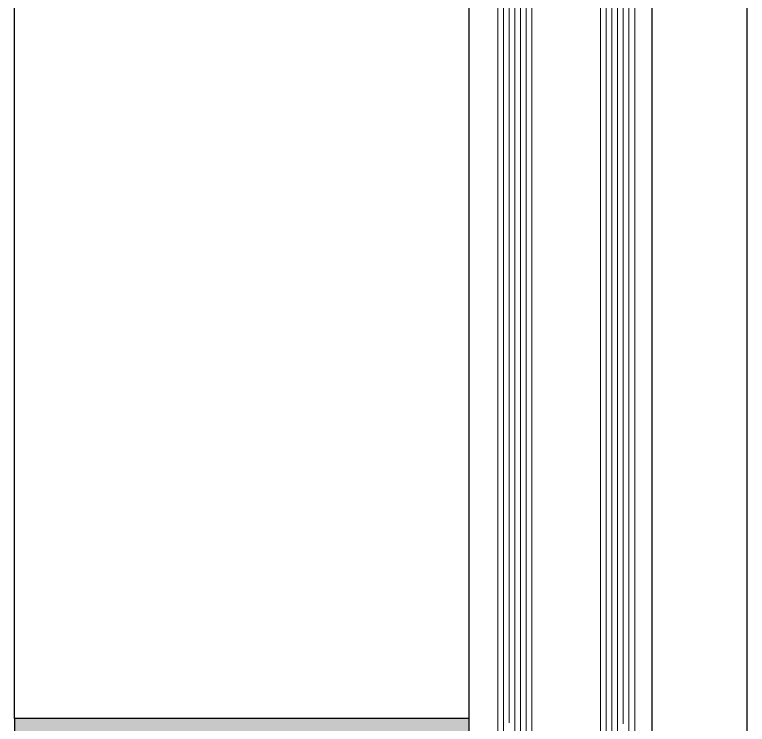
# Model space of a CAD drawing. Header units: millimetres. Extents: x 809 to 8159, y 33 to 4533.
# Drawn here: x 3993.89 to 4006.73, y 3109.66 to 3122.1 of the extents above; entities that cross this region are included whole.
import ezdxf

# ---------------------------------------------------------------- set-up
doc = ezdxf.new("R2010")
doc.units = ezdxf.units.MM
for name, color, linetype in [('5', 11, 'Continuous'), ('FITILLER', 240, 'Continuous'), ('GORUNUS-TARAMA', 11, 'Continuous')]:
    doc.layers.add(name, color=color, linetype=linetype)
doc.layers.add('cam', color=5, linetype='Continuous', lineweight=0)

# ---------------------------------------------------------------- blocks, each defined once
blk = doc.blocks.new('ajsdfxcvzx')
at = {"layer": 'FITILLER'}
h = blk.add_hatch(dxfattribs=at)
h.set_pattern_fill('DOTS', color=256, scale=1.2, angle=135, style=0)
h.set_pattern_definition([(135, (36052.0062, -5623.766174), (-0.079549513, -0.026516504), [0, -0.075])])
h.paths.add_polyline_path([(35957.811, -5482.191), (35957.811, -5481.509), (35949.848, -5481.509), (35949.848, -5482.191)])
at = {"layer": '5'}
for p, q in [((35957.811, -5482.204), (35957.811, -5231.688)), ((35962.684, -5482.204), (35962.684, -5231.688)), ((35949.848, -5481.509), (35949.848, -5310.94)), ((35961.011, -5310.926), (35961.011, -5482.518))]:
    blk.add_line(p, q, dxfattribs=at)
at = {"layer": 'cam'}
for p, q in [((35958.311, -5231.688), (35958.311, -5483.704)), ((35958.411, -5231.688), (35958.411, -5483.704)), ((35958.511, -5231.688), (35958.511, -5481.159)), ((35958.611, -5231.688), (35958.611, -5481.159)), ((35958.711, -5231.688), (35958.711, -5481.159)), ((35958.811, -5231.688), (35958.811, -5483.704)), ((35958.911, -5231.688), (35958.911, -5483.704)), ((35960.111, -5231.688), (35960.111, -5483.704)), ((35960.211, -5231.688), (35960.211, -5483.704)), ((35960.311, -5231.688), (35960.311, -5481.159)), ((35960.411, -5231.688), (35960.411, -5481.159)), ((35960.511, -5231.688), (35960.511, -5481.159)), ((35960.611, -5231.688), (35960.611, -5483.704)), ((35960.711, -5231.688), (35960.711, -5483.704)), ((35958.511, -5481.074), (35958.511, -5481.584)), ((35958.611, -5481.074), (35958.611, -5483.704)), ((35958.711, -5481.074), (35958.711, -5483.704)), ((35960.311, -5481.074), (35960.311, -5483.704)), ((35960.411, -5481.074), (35960.411, -5483.704)), ((35960.511, -5481.074), (35960.511, -5481.599))]:
    blk.add_line(p, q, dxfattribs=at)
at = {"layer": 'FITILLER'}
blk.add_lwpolyline([(35957.811, -5482.191), (35957.811, -5481.509), (35949.848, -5481.509), (35949.848, -5482.191)], close=True, dxfattribs=at)

msp = doc.modelspace()

# ---------------------------------------------------------------- block references
at = {"layer": 'GORUNUS-TARAMA'}
msp.add_blockref('ajsdfxcvzx', (-31955.956, 8591.274), dxfattribs=at)

doc.saveas('drawing.dxf')
